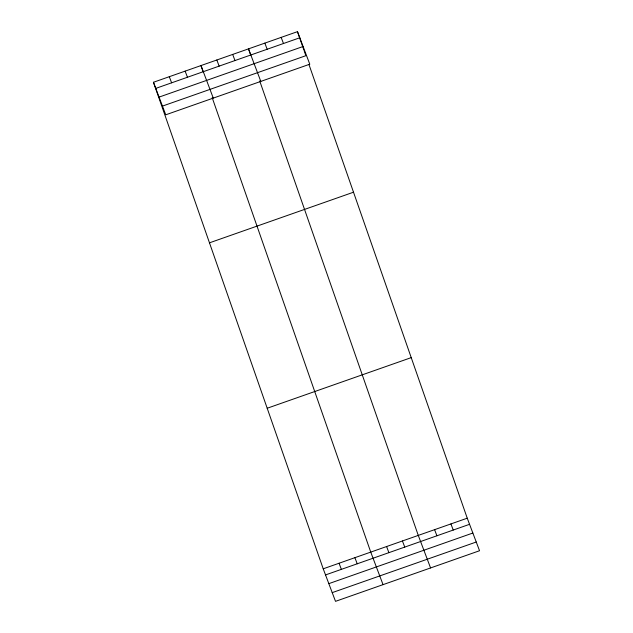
<?xml version="1.0" encoding="UTF-8"?>
<svg xmlns="http://www.w3.org/2000/svg" width="633" height="633" viewBox="0 0 633 633"><rect width="100%" height="100%" fill="white"/><g stroke="black" fill="none" stroke-linecap="round" stroke-linejoin="round"><path stroke-width="0.95" d="M153.455 82.266L297.486 31.65L309.782 64.194L165.751 114.81L153.455 82.266L323.218 568.806L335.514 601.35L479.545 550.734L467.249 518.19L309.007 64.653M155.773 88.391L299.805 37.774M159.065 97.11L303.096 46.494M162.459 106.091L306.491 55.475M209.476 242.827L353.507 192.21M267.197 408.245L411.228 357.629M323.218 568.806L467.249 518.19M325.528 574.93L469.559 524.314M328.82 583.65L472.859 533.033M332.214 592.63L476.253 542.014M281.163 37.387L283.481 43.511M450.925 523.926L453.236 530.05M264.839 43.123L267.158 49.247M434.602 529.663L436.912 535.787M260.812 81.404L248.516 48.86L250.692 55.103M430.575 567.943L418.278 535.399L259.72 80.969M232.675 54.43L234.985 60.554M402.43 540.97L404.748 547.094M216.826 59.993L219.145 66.125M386.589 546.532L388.907 552.664M213.281 98.107L200.985 65.563L203.161 71.806M383.044 584.647L370.748 552.103L212.19 97.672M185.145 71.133L187.455 77.258M354.899 557.673L357.218 563.797M169.296 76.696L171.614 82.828M339.059 563.235L341.369 569.368M297.486 31.65L303.713 49.493M304.022 50.379L305.581 54.842"/></g></svg>
